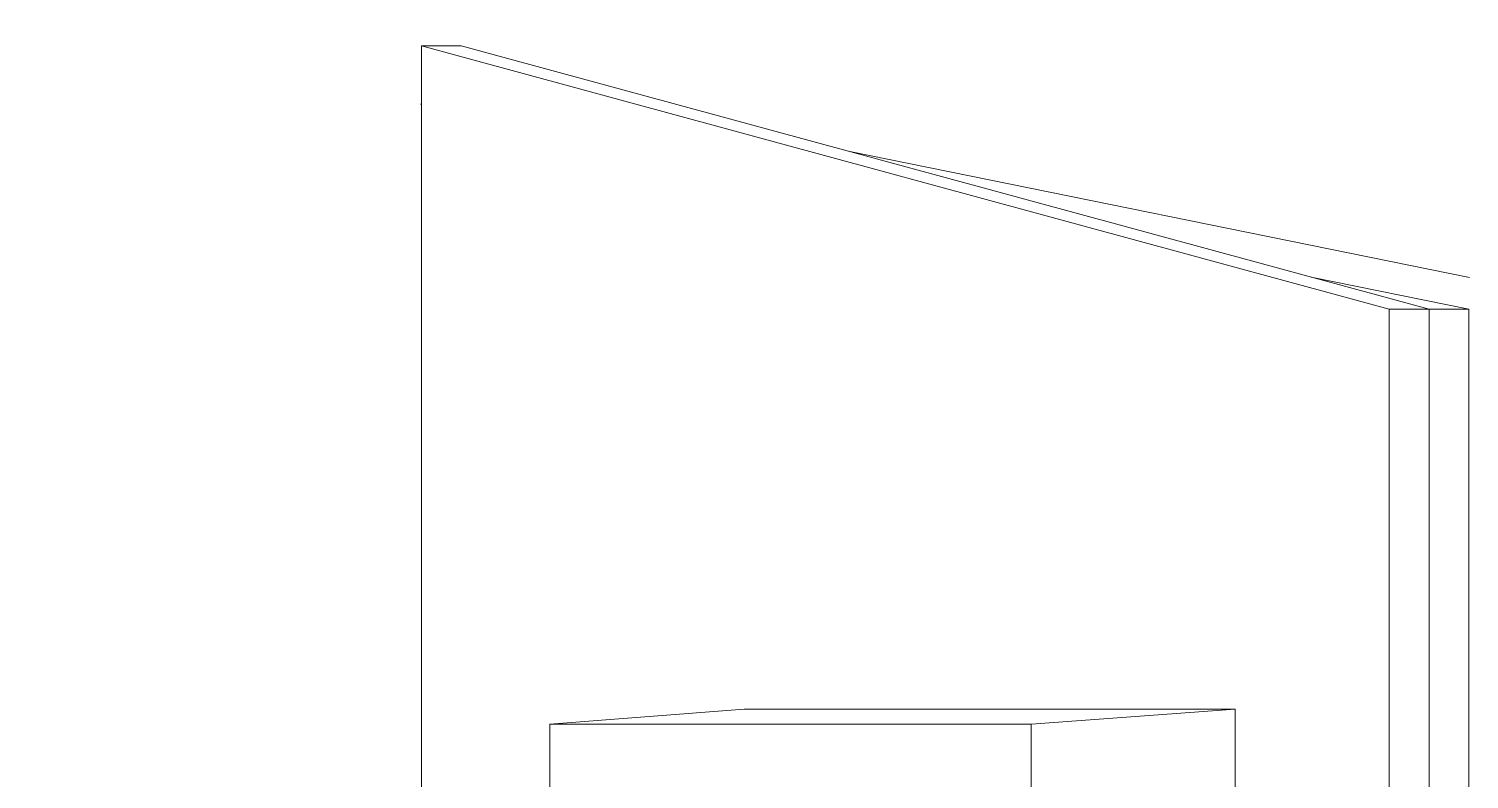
# Model space of a CAD drawing. Header units: millimetres. Extents: x 1650 to 6065, y 324 to 3836.
# Drawn here: x 3476.73 to 3483.57, y 2618.43 to 2622 of the extents above; entities that cross this region are included whole.
import ezdxf

# ---------------------------------------------------------------- set-up
doc = ezdxf.new("R2010")
doc.units = ezdxf.units.MM

# ---------------------------------------------------------------- blocks, each defined once
blk = doc.blocks.new('A$C3D6C2CD6')
at = {"color": 141, "linetype": 'Continuous', "lineweight": 15}
for p, q in [((-182.064, -601.347), (-188.045, -630.744)), ((-180.567, -601.378), (-182.089, -608.862)), ((-180.567, -601.382), (-182.089, -608.862)), ((-180.557, -601.378), (-180.567, -601.382)), ((-180.567, -603.268), (-180.567, -601.378)), ((191.778, -601.378), (-180.567, -601.378)), ((191.769, -601.378), (-180.557, -601.378)), ((-180.567, -603.268), (-193.067, -649.194)), ((-180.567, -605.157), (-180.567, -603.268)), ((174.433, -603.268), (-180.567, -603.268)), ((191.778, -603.268), (-180.567, -603.268)), ((-180.567, -605.157), (-193.067, -651.083)), ((174.433, -605.157), (-180.567, -605.157)), ((-160.867, -622.149), (-161.567, -612.473)), ((-90.567, -612.473), (-161.567, -612.473)), ((-161.567, -612.473), (-161.567, -635.764)), ((-91.266, -622.149), (-160.867, -622.149)), ((-160.867, -622.149), (-160.867, -644.981)), ((-160.867, -644.981), (-161.567, -635.764)), ((-160.867, -644.981), (-156.297, -644.981)), ((-193.067, -651.083), (-193.067, -649.194)), ((-193.067, -651.083), (-151.47, -651.083)), ((-190.295, -651.083), (-190.303, -651.123))]:
    blk.add_line(p, q, dxfattribs=at)
for centre, radius, start, end in [((0, -695), 280, 147.50015, 274.16347), ((0, -695.913), 274.997, 160.34605, 19.65395), ((0, -695.859), 268.998, 161.30942, 18.69058)]:
    blk.add_arc(centre, radius, start, end, dxfattribs=at)

msp = doc.modelspace()

# ---------------------------------------------------------------- block references
at = {"xscale": 0.1000000000003638, "yscale": 0.1000000000003638, "zscale": 0.1000000000003638, "rotation": 270}
msp.add_blockref('A$C3D6C2CD6', (3543.7022, 2602.6094, 0), dxfattribs=at)

doc.saveas('drawing.dxf')
